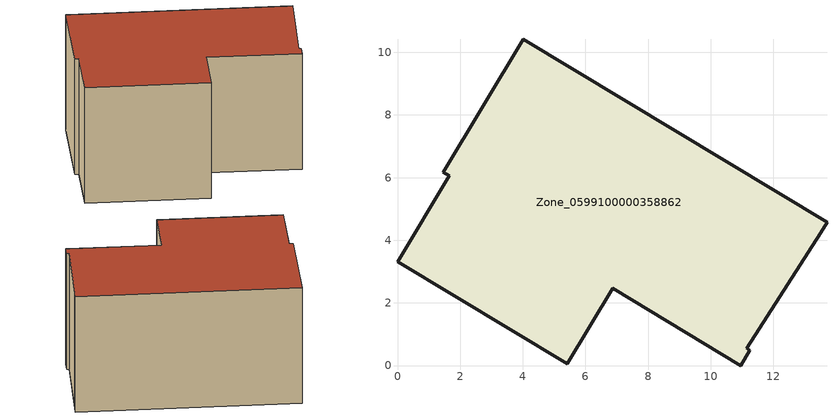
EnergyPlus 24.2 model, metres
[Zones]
Zone_0599100000358862
 floor ground (C_G): 6.87,2.47 5.42,0.05 0,3.31 1.65,6.07 1.47,6.18 4.01,10.41 13.71,4.58 13.51,4.24 11.16,0.55 11.25,0.49 10.96,0 z0
 wall outside (C_F): 5.42,0.05 6.87,2.47 10.96,0 11.25,0.49 11.16,0.55 13.51,4.24 13.71,4.58 4.01,10.41 1.47,6.18 1.65,6.07 0,3.31 5.42,0.05 z0:6.41
 roof outside (C_R): 11.25,0.49 11.16,0.55 13.51,4.24 13.71,4.58 4.01,10.41 1.47,6.18 1.65,6.07 0,3.31 5.42,0.05 6.87,2.47 10.96,0 z6.41
[BUILDING]
Pand.0599100000358862: North Axis=0; Terrain=City; Loads Convergence Tolerance Value=0.04; Temperature Convergence Tolerance Value=0.4; Solar Distribution=FullExterior; Maximum Number of Warmup Days=25; Minimum Number of Warmup Days=1
[Site:Location]
Rotterdam.The.Hague.AP_ZH_NLD Design_Conditions: Latitude=51.96; Longitude=4.45; Time Zone=1; Elevation=-4.5
[SITE:GROUNDTEMPERATURE:BUILDINGSURFACE]
18, 18, 18, 18, 18, 18, 18, 18, 18, 18, 18, 18
[MATERIAL] Thermal Absorptance=0.9; Solar Absorptance=0.7; Visible Absorptance=0.7
Name | Roughness | Thickness | Conductivity | Density | Specific Heat
G.TC.1992-2005 | MediumSmooth | 0.15 | 0.06 | 540 | 1210
F.TC.1992-2005 | Rough | 0.3 | 0.12 | 1920 | 840
R.TC.1992-2005 | MediumRough | 0.2 | 0.08 | 1500 | 1000
[CONSTRUCTION]
C_G: G.TC.1992-2005
C_F: F.TC.1992-2005
C_R: R.TC.1992-2005
[ZONE]
Zone_0599100000358862: Type=1; Multiplier=1; Ceiling Height=Autocalculate; Volume=Autocalculate; Floor Area=autocalculate; Part of Total Floor Area=Yes
[ZONEINFILTRATION:DESIGNFLOWRATE]
Infil_Zone_0599100000358862: Zone or ZoneList or Space or SpaceList=Zone_0599100000358862; Schedule=AlwaysOn; Design Flow Rate Calculation Method=Flow/Area; Flow Rate per Floor Area=0.0015; Constant Term Coefficient=1; Temperature Term Coefficient=0; Velocity Term Coefficient=0; Velocity Squared Term Coefficient=0
[HVACTEMPLATE:ZONE:IDEALLOADSAIRSYSTEM]
Zone_0599100000358862: Maximum Heating Supply Air Temperature=50; Minimum Cooling Supply Air Temperature=13; Maximum Heating Supply Air Humidity Ratio=0.0156; Minimum Cooling Supply Air Humidity Ratio=0.0077; Heating Limit=NoLimit; Cooling Limit=NoLimit; Dehumidification Control Type=ConstantSensibleHeatRatio; Cooling Sensible Heat Ratio=0.7; Dehumidification Setpoint=60; Humidification Control Type=None; Humidification Setpoint=30; Outdoor Air Method=None; Outdoor Air Flow Rate per Person=0.00944; Outdoor Air Flow Rate per Zone Floor Area=0; Outdoor Air Flow Rate per Zone=0; Demand Controlled Ventilation Type=None; Outdoor Air Economizer Type=NoEconomizer; Heat Recovery Type=None; Sensible Heat Recovery Effectiveness=0.7; Latent Heat Recovery Effectiveness=0.65
[ZONECONTROL:THERMOSTAT]
ThermostatControl_Zone_0599100000358862: Zone or ZoneList=Zone_0599100000358862; Control Type Schedule=DualSetpointControlType; Control 1=Thermostat_Zone_0599100000358862; Temperature Difference Between Cutout And Setpoint=0
[THERMOSTATSETPOINT:DUALSETPOINT]
Thermostat_Zone_0599100000358862: Heating Setpoint Temperature Schedule=HeatingSetpoint_Zone_0599100000358862; Cooling Setpoint Temperature Schedule=CoolingSetpoint_Zone_0599100000358862
[SCHEDULE:COMPACT]
HeatingSetpoint_Zone_0599100000358862: Through: 12/31, For: AllDays, Until: 24:00, 21
CoolingSetpoint_Zone_0599100000358862: Through: 12/31, For: AllDays, Until: 24:00, 24
DualSetpointControlType: Through: 12/31, For: AllDays, Until: 24:00, 4
AlwaysOn: Through: 12/31, For: AllDays, Until: 24:00, 1
